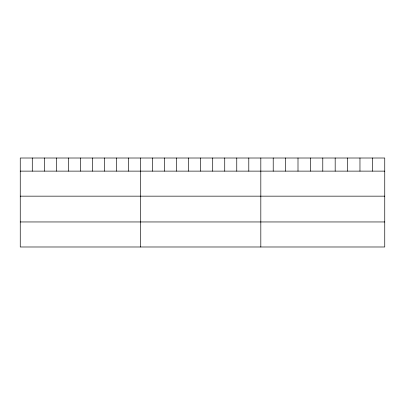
<?xml version="1.0" encoding="UTF-8"?>
<svg xmlns="http://www.w3.org/2000/svg" width="405" height="405" viewBox="0 0 405 405"><rect width="100%" height="100%" fill="white"/><g stroke="black" fill="none" stroke-linecap="round" stroke-linejoin="round"><path stroke-width="0.61" d="M384.75 171.123L384.75 246.989L20.25 246.989L20.25 158.011L384.75 158.011L384.75 171.123L20.25 171.123M20.25 196.157L384.75 196.157M20.25 221.955L384.75 221.955M372.357 158.011L372.357 171.123M359.964 158.011L359.964 171.123M347.571 158.011L347.571 171.123M335.178 158.011L335.178 171.123M322.785 158.011L322.785 171.123M310.392 158.011L310.392 171.123M297.999 158.011L297.999 171.123M285.606 158.011L285.606 171.123M273.213 158.011L273.213 171.123M260.82 158.011L260.82 246.989M248.791 158.011L248.791 171.123M236.763 158.011L236.763 171.123M224.734 158.011L224.734 171.123M212.706 158.011L212.706 171.123M200.677 158.011L200.677 171.123M188.649 158.011L188.649 171.123M176.62 158.011L176.62 171.123M164.592 158.011L164.592 171.123M152.564 158.011L152.564 171.123M140.535 158.011L140.535 246.989M128.506 158.011L128.506 171.123M116.478 158.011L116.478 171.123M104.449 158.011L104.449 171.123M92.421 158.011L92.421 171.123M80.392 158.011L80.392 171.123M68.364 158.011L68.364 171.123M56.335 158.011L56.335 171.123M44.307 158.011L44.307 171.123M32.279 158.011L32.279 171.123"/></g></svg>
